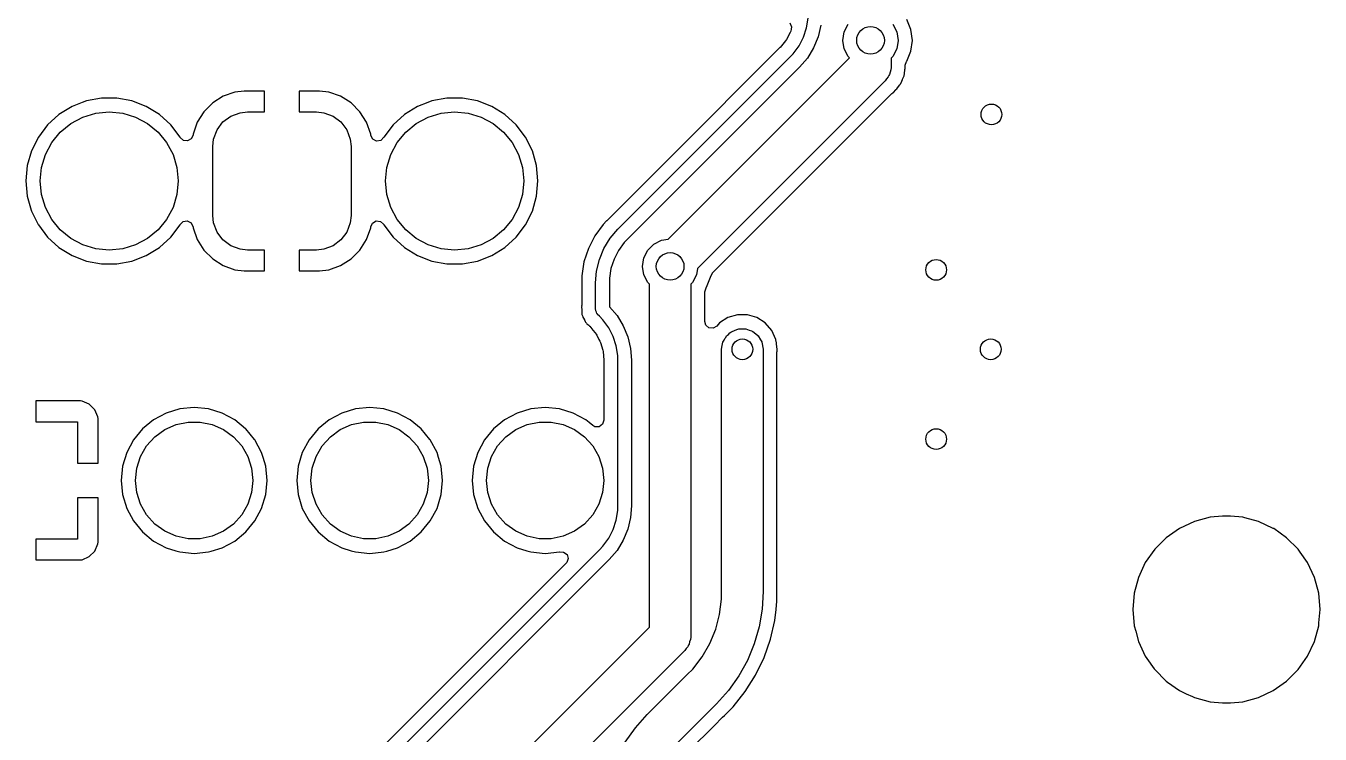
# Model space of a CAD drawing. Extents: x -114 to 114, y -62 to 23.
# Drawn here: x -3.71 to 15.03, y -15.51 to -5.26 of the extents above; entities that cross this region are included whole.
import ezdxf

# ---------------------------------------------------------------- set-up
doc = ezdxf.new("R2010")
doc.units = 0
doc.layers.add('BLACK', color=7, linetype='CONTINUOUS')

msp = doc.modelspace()

# ---------------------------------------------------------------- linework, layer by layer
at = {"layer": 'BLACK', "linetype": 'CONTINUOUS'}
for p, q in [((7.35207, -5.21057), (7.37589, -5.26692)), ((7.59226, -5.28448), (7.61442, -5.14456)), ((8.13831, -5.34085), (8.19513, -5.22934)), ((8.84234, -5.22934), (8.89916, -5.34085)), ((9.10378, -5.3077), (9.04327, -5.16162)), ((7.35608, -5.35002), (7.30064, -5.45375)), ((7.36351, -5.33209), (7.35608, -5.35002)), ((7.37199, -5.30413), (7.36351, -5.33209)), ((7.37589, -5.26692), (7.37199, -5.30413)), ((7.48418, -5.54543), (7.54849, -5.41921)), ((7.54849, -5.41921), (7.59226, -5.28448)), ((7.76059, -5.41364), (7.69454, -5.57312)), ((7.80088, -5.2458), (7.76059, -5.41364)), ((8.11873, -5.46446), (8.13831, -5.34085)), ((8.89916, -5.34085), (8.91873, -5.46446)), ((9.12442, -5.46446), (9.10378, -5.3077)), ((7.20741, -5.56997), (5.63124, -7.14615)), ((7.21067, -5.56637), (7.20741, -5.56997)), ((7.28985, -5.46989), (7.21067, -5.56637)), ((7.30064, -5.45375), (7.28985, -5.46989)), ((7.40091, -5.66004), (7.48418, -5.54543)), ((7.69454, -5.57312), (7.60435, -5.72029)), ((8.13831, -5.58806), (8.11873, -5.46446)), ((8.19513, -5.69957), (8.13831, -5.58806)), ((8.89916, -5.58806), (8.84234, -5.69957)), ((8.91873, -5.46446), (8.89916, -5.58806)), ((9.10378, -5.62122), (9.12442, -5.46446)), ((4.86251, -8.19842), (7.35082, -5.71012)), ((5.5899, -8.3414), (8.21343, -5.71787)), ((7.35082, -5.71012), (7.35085, -5.7101)), ((7.35085, -5.7101), (7.40091, -5.66004)), ((7.60435, -5.72029), (7.49225, -5.85155)), ((8.21343, -5.71787), (8.19513, -5.69957)), ((8.84234, -5.69957), (8.81873, -5.72318)), ((8.81873, -5.72318), (8.81873, -5.83684)), ((9.02154, -5.82249), (9.04031, -5.77308)), ((9.04002, -5.77292), (9.04103, -5.77118)), ((9.04031, -5.77308), (9.04002, -5.77292)), ((9.04103, -5.77118), (9.04175, -5.76928)), ((9.04175, -5.76928), (9.04327, -5.7673)), ((9.04327, -5.7673), (9.10378, -5.62122)), ((7.49224, -5.85154), (5.00394, -8.33985)), ((7.49225, -5.85155), (7.49224, -5.85154)), ((7.49224, -5.85154), (7.49224, -5.85154)), ((8.78135, -5.97526), (8.7738, -5.99477)), ((8.79317, -5.95801), (8.78135, -5.97526)), ((8.80111, -5.92428), (8.79317, -5.95801)), ((8.81363, -5.89196), (8.80111, -5.92428)), ((8.81682, -5.85745), (8.81363, -5.89196)), ((8.81841, -5.85069), (8.81682, -5.85745)), ((8.81873, -5.83684), (8.81783, -5.84654)), ((8.81783, -5.84654), (8.81841, -5.85069)), ((8.98217, -6.02688), (9.0039, -5.97929)), ((9.0039, -5.97929), (9.00497, -5.97186)), ((9.00497, -5.97186), (9.0102, -5.95135)), ((9.0102, -5.95135), (9.01282, -5.94432)), ((9.01282, -5.94432), (9.01656, -5.89211)), ((9.01656, -5.89211), (9.01693, -5.88863)), ((9.01693, -5.88863), (9.01923, -5.87263)), ((9.01923, -5.85649), (9.01936, -5.85296)), ((9.01923, -5.87263), (9.01923, -5.85649)), ((9.01936, -5.85296), (9.02055, -5.83625)), ((9.02055, -5.83625), (9.02154, -5.82249)), ((8.73087, -6.04897), (6.01417, -8.76567)), ((8.75045, -6.02038), (8.73087, -6.04897)), ((8.7738, -5.99477), (8.75045, -6.02038)), ((8.84986, -6.21898), (8.88414, -6.17942)), ((8.88414, -6.17942), (8.88651, -6.17687)), ((8.88651, -6.17687), (8.89795, -6.16543)), ((8.89795, -6.16543), (8.90763, -6.1525)), ((8.90763, -6.1525), (8.90985, -6.14975)), ((8.90985, -6.14975), (8.94411, -6.11021)), ((8.94411, -6.11021), (8.94723, -6.10338)), ((8.94723, -6.10338), (8.95803, -6.08518)), ((8.95803, -6.08518), (8.96021, -6.08226)), ((8.96021, -6.08226), (8.96253, -6.07917)), ((8.96253, -6.07917), (8.98082, -6.03013)), ((8.98082, -6.03013), (8.98217, -6.02688)), ((-2.88914, -6.36332), (-3.0374, -6.42075)), ((-2.82994, -6.34038), (-2.88914, -6.36332)), ((-2.61124, -6.2995), (-2.82994, -6.34038)), ((-2.38876, -6.2995), (-2.61124, -6.2995)), ((-2.17006, -6.34038), (-2.38876, -6.2995)), ((-1.9626, -6.42075), (-2.17006, -6.34038)), ((-2.17006, -6.34038), (-2.17006, -6.34038)), ((-2.17006, -6.34038), (-2.17006, -6.34038)), ((-0.849303, -6.27466), (-1.00194, -6.37057)), ((-0.67915, -6.21512), (-0.849303, -6.27466)), ((-0.679146, -6.21512), (-0.67915, -6.21512)), ((-0.544919, -6.2), (-0.679146, -6.21512)), ((-0.250001, -6.2), (-0.544919, -6.2)), ((-0.25, -6.2), (-0.250001, -6.2)), ((-0.25, -6.5), (-0.25, -6.2)), ((0.25, -6.2), (0.25, -6.5)), ((0.250001, -6.2), (0.25, -6.2)), ((0.544918, -6.2), (0.250001, -6.2)), ((0.679145, -6.21512), (0.544918, -6.2)), ((0.679149, -6.21512), (0.679145, -6.21512)), ((0.849302, -6.27466), (0.679149, -6.21512)), ((1.00194, -6.37057), (0.849302, -6.27466)), ((2.11086, -6.36332), (1.9626, -6.42075)), ((2.17006, -6.34038), (2.11086, -6.36332)), ((2.38876, -6.2995), (2.17006, -6.34038)), ((2.61124, -6.2995), (2.38876, -6.2995)), ((2.82994, -6.34038), (2.61124, -6.2995)), ((3.0374, -6.42075), (2.82994, -6.34038)), ((2.82994, -6.34038), (2.82994, -6.34038)), ((2.82994, -6.34038), (2.82994, -6.34038)), ((6.23266, -8.83073), (8.82706, -6.23632)), ((8.82706, -6.23632), (8.84355, -6.22304)), ((8.84355, -6.22304), (8.84365, -6.22297)), ((8.84365, -6.22297), (8.84986, -6.21898)), ((-3.22656, -6.53788), (-3.39098, -6.68776)), ((-3.0374, -6.42075), (-3.22656, -6.53787)), ((-3.22656, -6.53787), (-3.22656, -6.53788)), ((-2.88268, -6.57612), (-2.69509, -6.51921)), ((-2.69509, -6.51921), (-2.5, -6.5)), ((-2.5, -6.5), (-2.30491, -6.51921)), ((-2.30491, -6.51921), (-2.11732, -6.57612)), ((-1.77344, -6.53788), (-1.9626, -6.42075)), ((-1.60902, -6.68776), (-1.77344, -6.53788)), ((-1.12943, -6.49805), (-1.22534, -6.6507)), ((-1.00194, -6.37057), (-1.12943, -6.49805)), ((-0.739624, -6.56116), (-0.606283, -6.51143)), ((-0.606283, -6.51143), (-0.5, -6.5)), ((-0.5, -6.5), (-0.25, -6.5)), ((0.25, -6.5), (0.5, -6.5)), ((0.5, -6.5), (0.606283, -6.51143)), ((0.606283, -6.51143), (0.739624, -6.56116)), ((1.12942, -6.49805), (1.00194, -6.37057)), ((1.00194, -6.37057), (1.00194, -6.37057)), ((1.22534, -6.6507), (1.12942, -6.49805)), ((1.77344, -6.53788), (1.60902, -6.68776)), ((1.9626, -6.42075), (1.77344, -6.53787)), ((1.77344, -6.53787), (1.77344, -6.53788)), ((2.11732, -6.57612), (2.30491, -6.51921)), ((2.30491, -6.51921), (2.5, -6.5)), ((2.5, -6.5), (2.69509, -6.51921)), ((2.69509, -6.51921), (2.88268, -6.57612)), ((3.22656, -6.53788), (3.0374, -6.42075)), ((3.39098, -6.68776), (3.22656, -6.53788)), ((-3.39098, -6.68776), (-3.52506, -6.86531)), ((-3.20711, -6.79289), (-3.05557, -6.66853)), ((-3.05557, -6.66853), (-2.88268, -6.57612)), ((-2.11732, -6.57612), (-1.94443, -6.66853)), ((-1.94443, -6.66853), (-1.79289, -6.79289)), ((-1.47494, -6.86531), (-1.60902, -6.68776)), ((-1.22534, -6.6507), (-1.28488, -6.82085)), ((-0.938839, -6.76038), (-0.853553, -6.64645)), ((-0.853553, -6.64645), (-0.739624, -6.56116)), ((0.739624, -6.56116), (0.853553, -6.64645)), ((0.853553, -6.64645), (0.938839, -6.76038)), ((1.28487, -6.82085), (1.22534, -6.6507)), ((1.60902, -6.68776), (1.47494, -6.86531)), ((1.79289, -6.79289), (1.94443, -6.66853)), ((1.94443, -6.66853), (2.11732, -6.57612)), ((2.88268, -6.57612), (3.05557, -6.66853)), ((3.05557, -6.66853), (3.20711, -6.79289)), ((3.52506, -6.86531), (3.39098, -6.68776)), ((-3.52506, -6.86532), (-3.62423, -7.06447)), ((-3.52506, -6.86531), (-3.52506, -6.86532)), ((-3.33147, -6.94443), (-3.20711, -6.79289)), ((-1.79289, -6.79289), (-1.66853, -6.94443)), ((-1.47494, -6.86532), (-1.47494, -6.86531)), ((-1.47349, -6.86823), (-1.47494, -6.86532)), ((-1.47494, -6.86532), (-1.47494, -6.86532)), ((-1.47097, -6.87295), (-1.47349, -6.86823)), ((-1.42581, -6.91424), (-1.47097, -6.87295)), ((-1.36501, -6.92109), (-1.42581, -6.91424)), ((-1.3118, -6.89089), (-1.36501, -6.92109)), ((-1.28649, -6.83519), (-1.3118, -6.89089)), ((-1.28488, -6.82086), (-1.28649, -6.83519)), ((-1.28488, -6.82085), (-1.28488, -6.82086)), ((-1, -7), (-0.988573, -6.89372)), ((-0.988573, -6.89372), (-0.938839, -6.76038)), ((0.938839, -6.76038), (0.988573, -6.89372)), ((0.988573, -6.89372), (1, -7)), ((1.28488, -6.82085), (1.28487, -6.82085)), ((1.28649, -6.83518), (1.28488, -6.82085)), ((1.28723, -6.84048), (1.28649, -6.83518)), ((1.31551, -6.89474), (1.28723, -6.84048)), ((1.37027, -6.92202), (1.31551, -6.89474)), ((1.43062, -6.91189), (1.37027, -6.92202)), ((1.47348, -6.86824), (1.43062, -6.91189)), ((1.47493, -6.86532), (1.47348, -6.86824)), ((1.47494, -6.86531), (1.47493, -6.86532)), ((1.66853, -6.94443), (1.79289, -6.79289)), ((3.20711, -6.79289), (3.33147, -6.94443)), ((3.62423, -7.06447), (3.52506, -6.86531)), ((-3.62423, -7.06447), (-3.68511, -7.27846)), ((-3.62423, -7.06447), (-3.62423, -7.06447)), ((-3.48079, -7.30491), (-3.42388, -7.11732)), ((-3.42388, -7.11732), (-3.33147, -6.94443)), ((-1.66853, -6.94443), (-1.57612, -7.11732)), ((-1.57612, -7.11732), (-1.51921, -7.30491)), ((-1, -8), (-1, -7)), ((1, -7), (1, -8)), ((1.51921, -7.30491), (1.57612, -7.11732)), ((1.57612, -7.11732), (1.66853, -6.94443)), ((3.33147, -6.94443), (3.42388, -7.11732)), ((3.42388, -7.11732), (3.48079, -7.30491)), ((3.68511, -7.27846), (3.62423, -7.06447)), ((-3.68511, -7.27846), (-3.70564, -7.5)), ((-3.5, -7.5), (-3.48079, -7.30491)), ((-1.51921, -7.30491), (-1.5, -7.5)), ((1.5, -7.5), (1.51921, -7.30491)), ((3.48079, -7.30491), (3.5, -7.5)), ((3.70564, -7.5), (3.68511, -7.27846)), ((5.63124, -7.14615), (4.70105, -8.07634)), ((-3.70564, -7.5), (-3.68511, -7.72154)), ((-3.48079, -7.69509), (-3.5, -7.5)), ((-1.5, -7.5), (-1.51921, -7.69509)), ((1.51921, -7.69509), (1.5, -7.5)), ((3.5, -7.5), (3.48079, -7.69509)), ((3.68511, -7.72154), (3.70564, -7.5)), ((-3.68511, -7.72154), (-3.62781, -7.92295)), ((-3.42388, -7.88268), (-3.48079, -7.69509)), ((-1.51921, -7.69509), (-1.57612, -7.88268)), ((1.57612, -7.88268), (1.51921, -7.69509)), ((3.48079, -7.69509), (3.42388, -7.88268)), ((3.62423, -7.93553), (3.68511, -7.72154)), ((-3.62781, -7.92295), (-3.62423, -7.93553)), ((-3.62423, -7.93553), (-3.527, -8.1308)), ((-3.33147, -8.05557), (-3.42388, -7.88268)), ((-1.57612, -7.88268), (-1.66853, -8.05557)), ((-0.988573, -8.10628), (-1, -8)), ((1, -8), (0.988573, -8.10628)), ((1.66853, -8.05557), (1.57612, -7.88268)), ((3.42388, -7.88268), (3.33147, -8.05557)), ((3.52506, -8.13469), (3.62423, -7.93553)), ((-3.527, -8.1308), (-3.52506, -8.13469)), ((-3.52506, -8.13469), (-3.39098, -8.31224)), ((-3.20711, -8.20711), (-3.33147, -8.05557)), ((-3.05557, -8.33147), (-3.20711, -8.20711)), ((-1.79289, -8.20711), (-1.94443, -8.33147)), ((-1.66853, -8.05557), (-1.79289, -8.20711)), ((-1.60902, -8.31224), (-1.47494, -8.13469)), ((-1.47494, -8.13469), (-1.47349, -8.13178)), ((-1.47349, -8.13178), (-1.47254, -8.1308)), ((-1.47254, -8.1308), (-1.47253, -8.1308)), ((-1.47253, -8.1308), (-1.43063, -8.08811)), ((-1.47253, -8.1308), (-1.47253, -8.1308)), ((-1.43063, -8.08811), (-1.37029, -8.07798)), ((-1.37029, -8.07798), (-1.31552, -8.10525)), ((-1.31552, -8.10525), (-1.28724, -8.1595)), ((-1.28724, -8.1595), (-1.28649, -8.16481)), ((-1.28649, -8.16481), (-1.28488, -8.17914)), ((-1.28488, -8.17914), (-1.28488, -8.17915)), ((-1.28488, -8.17915), (-1.22534, -8.3493)), ((-0.938839, -8.23962), (-0.988573, -8.10628)), ((-0.853553, -8.35355), (-0.938839, -8.23962)), ((0.938839, -8.23962), (0.853553, -8.35355)), ((0.988573, -8.10628), (0.938839, -8.23962)), ((1.22534, -8.3493), (1.28487, -8.17915)), ((1.28487, -8.17915), (1.28488, -8.17914)), ((1.28488, -8.17914), (1.28649, -8.16482)), ((1.28649, -8.16482), (1.31179, -8.10911)), ((1.31179, -8.10911), (1.36501, -8.07891)), ((1.36501, -8.07891), (1.42581, -8.08576)), ((1.42581, -8.08576), (1.47097, -8.12704)), ((1.47097, -8.12704), (1.47349, -8.13177)), ((1.47349, -8.13177), (1.47494, -8.13469)), ((1.47494, -8.13469), (1.60902, -8.31224)), ((1.79289, -8.20711), (1.66853, -8.05557)), ((1.94443, -8.33147), (1.79289, -8.20711)), ((3.20711, -8.20711), (3.05557, -8.33147)), ((3.33147, -8.05557), (3.20711, -8.20711)), ((3.39098, -8.31224), (3.52506, -8.13469)), ((4.64837, -8.12902), (4.52805, -8.29462)), ((4.69938, -8.07801), (4.64837, -8.12902)), ((4.69941, -8.07798), (4.69938, -8.07801)), ((4.70105, -8.07634), (4.69941, -8.07798)), ((4.70105, -8.07634), (4.70105, -8.07634)), ((4.75041, -8.32968), (4.86251, -8.19844)), ((4.86251, -8.19844), (4.86251, -8.19842)), ((-3.39098, -8.31224), (-3.22656, -8.46212)), ((-2.88268, -8.42388), (-3.05557, -8.33147)), ((-2.69509, -8.48078), (-2.88268, -8.42388)), ((-2.11732, -8.42388), (-2.30491, -8.48078)), ((-1.94443, -8.33147), (-2.11732, -8.42388)), ((-1.77344, -8.46212), (-1.60902, -8.31224)), ((-1.22534, -8.3493), (-1.12943, -8.50194)), ((-0.739624, -8.43884), (-0.853553, -8.35355)), ((0.853553, -8.35355), (0.739624, -8.43884)), ((1.12942, -8.50194), (1.22534, -8.3493)), ((1.60902, -8.31224), (1.77344, -8.46212)), ((2.11732, -8.42388), (1.94443, -8.33147)), ((2.30491, -8.48078), (2.11732, -8.42388)), ((2.88268, -8.42388), (2.69509, -8.48078)), ((3.05557, -8.33147), (2.88268, -8.42388)), ((3.22656, -8.46212), (3.39098, -8.31224)), ((4.52805, -8.29463), (4.43511, -8.47702)), ((4.52805, -8.29462), (4.52805, -8.29463)), ((4.66023, -8.47685), (4.75041, -8.32968)), ((4.95385, -8.38993), (4.87058, -8.50454)), ((5.00394, -8.33985), (4.95385, -8.38993)), ((5.00394, -8.33985), (5.00393, -8.33985)), ((5.00393, -8.33985), (5.00394, -8.33985)), ((5.29513, -8.50172), (5.38362, -8.41323)), ((5.38362, -8.41323), (5.49513, -8.35641)), ((5.49513, -8.35641), (5.5899, -8.3414)), ((-3.22656, -8.46212), (-3.0374, -8.57925)), ((-3.0374, -8.57925), (-2.82994, -8.65962)), ((-2.5, -8.5), (-2.69509, -8.48078)), ((-2.30491, -8.48078), (-2.5, -8.5)), ((-2.17006, -8.65962), (-1.9626, -8.57925)), ((-1.9626, -8.57925), (-1.77344, -8.46212)), ((-1.12943, -8.50194), (-1.00194, -8.62942)), ((-0.606283, -8.48857), (-0.739624, -8.43884)), ((-0.5, -8.5), (-0.606283, -8.48857)), ((-0.25, -8.5), (-0.5, -8.5)), ((-0.25, -8.8), (-0.25, -8.5)), ((0.5, -8.5), (0.25, -8.5)), ((0.25, -8.5), (0.25, -8.8)), ((0.606283, -8.48857), (0.5, -8.5)), ((0.739624, -8.43884), (0.606283, -8.48857)), ((1.00194, -8.62942), (1.12942, -8.50194)), ((1.77344, -8.46212), (1.9626, -8.57925)), ((1.9626, -8.57925), (2.17006, -8.65962)), ((2.5, -8.5), (2.30491, -8.48078)), ((2.69509, -8.48078), (2.5, -8.5)), ((2.82994, -8.65962), (3.0374, -8.57925)), ((3.0374, -8.57925), (3.22656, -8.46212)), ((4.43511, -8.47702), (4.37185, -8.67171)), ((4.59417, -8.63632), (4.66023, -8.47685)), ((4.87058, -8.50454), (4.80627, -8.63076)), ((5.21873, -8.73684), (5.23831, -8.61323)), ((5.23831, -8.61323), (5.29513, -8.50172)), ((-2.82994, -8.65962), (-2.61124, -8.7005)), ((-2.61124, -8.7005), (-2.38876, -8.7005)), ((-2.38876, -8.7005), (-2.17006, -8.65962)), ((-1.00194, -8.62942), (-1.00195, -8.62942)), ((-1.00195, -8.62942), (-0.849303, -8.72534)), ((-0.849303, -8.72534), (-0.67915, -8.78487)), ((-0.67915, -8.78487), (-0.679146, -8.78488)), ((-0.679146, -8.78488), (-0.544919, -8.8)), ((-0.544919, -8.8), (-0.544916, -8.8)), ((-0.544916, -8.8), (-0.250001, -8.8)), ((-0.250001, -8.8), (-0.25, -8.8)), ((0.25, -8.8), (0.250001, -8.8)), ((0.250001, -8.8), (0.544916, -8.8)), ((0.544916, -8.8), (0.544918, -8.8)), ((0.544918, -8.8), (0.679145, -8.78488)), ((0.679145, -8.78488), (0.679149, -8.78487)), ((0.679149, -8.78487), (0.849302, -8.72534)), ((0.849302, -8.72534), (1.00194, -8.62942)), ((2.17006, -8.65962), (2.38876, -8.7005)), ((2.38876, -8.7005), (2.61124, -8.7005)), ((2.61124, -8.7005), (2.82994, -8.65962)), ((4.37185, -8.67171), (4.33983, -8.87388)), ((4.55387, -8.80416), (4.59417, -8.63632)), ((4.76249, -8.76549), (4.74033, -8.90541)), ((4.80627, -8.63076), (4.76249, -8.76549)), ((5.23831, -8.86044), (5.21873, -8.73684)), ((6.01417, -8.76567), (5.99916, -8.86044)), ((4.33983, -8.87388), (4.33983, -9.29686)), ((4.54033, -8.97624), (4.55387, -8.80416)), ((4.54033, -9.36203), (4.54033, -8.97624)), ((4.74033, -8.90541), (4.74033, -8.97624)), ((4.74033, -8.97624), (4.74033, -8.97624)), ((4.74033, -8.97624), (4.74033, -9.32104)), ((5.29513, -8.97195), (5.23831, -8.86044)), ((5.31873, -8.99556), (5.29513, -8.97195)), ((5.94234, -8.97195), (5.91873, -8.99556)), ((5.99916, -8.86044), (5.94234, -8.97195)), ((6.14327, -9.03968), (6.20378, -8.8936)), ((6.20378, -8.8936), (6.20454, -8.88777)), ((6.20454, -8.88777), (6.23088, -8.83255)), ((6.23088, -8.83255), (6.23266, -8.83073)), ((5.31873, -13.9594), (5.31873, -8.99556)), ((5.91873, -8.99556), (5.91873, -14.0836)), ((6.11923, -9.10461), (6.13814, -9.04642)), ((6.11923, -9.53612), (6.11923, -9.10461)), ((6.13814, -9.04642), (6.13969, -9.04434)), ((6.13969, -9.04434), (6.14327, -9.03968)), ((4.33883, -9.31071), (4.33756, -9.31979)), ((4.33756, -9.31979), (4.33978, -9.36781)), ((4.33983, -9.29686), (4.33761, -9.31054)), ((4.33761, -9.31054), (4.33883, -9.31071)), ((4.54282, -9.3697), (4.54033, -9.36203)), ((4.74033, -9.32104), (4.84992, -9.44934)), ((4.33978, -9.36781), (4.33983, -9.3701)), ((4.33983, -9.3701), (4.33983, -9.38987)), ((4.33983, -9.38987), (4.34048, -9.39336)), ((4.34048, -9.39336), (4.34127, -9.40018)), ((4.34127, -9.40018), (4.34275, -9.43201)), ((4.34275, -9.43201), (4.34275, -9.43202)), ((4.34275, -9.43202), (4.34672, -9.44101)), ((4.34672, -9.44101), (4.35346, -9.4628)), ((4.35346, -9.4628), (4.35527, -9.47246)), ((4.35527, -9.47246), (4.37205, -9.49956)), ((4.37205, -9.49956), (4.37525, -9.50563)), ((4.37525, -9.50563), (4.3824, -9.52183)), ((4.3824, -9.52183), (4.38813, -9.53479)), ((4.38813, -9.53479), (4.38813, -9.53479)), ((4.38813, -9.53479), (4.39508, -9.54174)), ((4.39508, -9.54174), (4.40924, -9.55962)), ((4.54156, -9.37767), (4.54282, -9.3697)), ((4.55219, -9.39853), (4.54156, -9.37767)), ((4.55943, -9.42081), (4.55219, -9.39853)), ((4.56596, -9.42555), (4.55943, -9.42081)), ((4.56962, -9.43274), (4.56596, -9.42555)), ((4.5964, -9.45951), (4.56962, -9.43274)), ((4.5964, -9.45952), (4.5964, -9.45951)), ((4.64649, -9.5096), (4.5964, -9.45952)), ((4.72976, -9.62421), (4.64649, -9.5096)), ((4.84992, -9.44934), (4.94012, -9.59651)), ((6.13345, -9.58724), (6.11923, -9.53612)), ((6.4542, -9.47688), (6.33313, -9.55469)), ((6.45421, -9.47688), (6.4542, -9.47688)), ((6.5923, -9.43634), (6.45421, -9.47688)), ((6.73622, -9.43634), (6.5923, -9.43634)), ((6.5923, -9.43634), (6.5923, -9.43634)), ((6.73623, -9.43634), (6.73622, -9.43634)), ((6.87431, -9.47688), (6.73623, -9.43634)), ((6.87432, -9.47688), (6.87431, -9.47688)), ((6.87431, -9.47688), (6.87431, -9.47688)), ((6.87431, -9.47688), (6.87431, -9.47688)), ((6.99539, -9.55469), (6.87432, -9.47688)), ((4.40924, -9.55962), (4.41441, -9.56798)), ((4.41441, -9.56798), (4.43984, -9.58718)), ((4.43984, -9.58718), (4.44502, -9.59169)), ((4.44502, -9.59169), (4.45292, -9.59958)), ((4.45292, -9.59958), (4.45618, -9.60318)), ((4.45618, -9.60318), (4.50204, -9.65906)), ((4.50204, -9.65906), (4.53544, -9.69976)), ((4.53544, -9.69976), (4.54622, -9.71589)), ((4.54622, -9.71589), (4.55593, -9.73404)), ((4.55593, -9.73404), (4.58818, -9.79438)), ((4.79408, -9.75043), (4.72976, -9.62421)), ((4.94012, -9.59651), (5.00618, -9.75598)), ((6.1797, -9.62731), (6.13345, -9.58724)), ((6.24066, -9.63254), (6.1797, -9.62731)), ((6.29305, -9.60095), (6.24066, -9.63254)), ((6.33313, -9.55469), (6.29305, -9.60095)), ((6.33313, -9.55469), (6.33313, -9.55469)), ((6.43445, -9.744), (6.4624, -9.72055)), ((6.4624, -9.72055), (6.48347, -9.69743)), ((6.48347, -9.69743), (6.4994, -9.6895)), ((6.4994, -9.6895), (6.51426, -9.67703)), ((6.51426, -9.67703), (6.55211, -9.66325)), ((6.55211, -9.66325), (6.58216, -9.64829)), ((6.58216, -9.64829), (6.597, -9.64691)), ((6.597, -9.64691), (6.61217, -9.64139)), ((6.61217, -9.64139), (6.65656, -9.64139)), ((6.65656, -9.64139), (6.69194, -9.63812)), ((6.69194, -9.63812), (6.70346, -9.64139)), ((6.70346, -9.64139), (6.71636, -9.64139)), ((6.71636, -9.64139), (6.76253, -9.6582)), ((6.76253, -9.6582), (6.79798, -9.66829)), ((6.79798, -9.66829), (6.80518, -9.67372)), ((6.80518, -9.67372), (6.81426, -9.67703)), ((6.81426, -9.67703), (6.85657, -9.71253)), ((6.85657, -9.71253), (6.88596, -9.73473)), ((6.88596, -9.73473), (6.88914, -9.73986)), ((6.88914, -9.73986), (6.89407, -9.744)), ((7.08964, -9.66346), (6.99539, -9.55469)), ((6.99539, -9.55469), (6.99539, -9.55469)), ((6.99539, -9.55469), (6.99539, -9.55469)), ((7.08964, -9.66347), (7.08964, -9.66346)), ((7.08964, -9.66346), (7.08964, -9.66346)), ((7.14943, -9.79438), (7.08964, -9.66347)), ((4.58818, -9.79438), (4.60168, -9.81963)), ((4.60168, -9.81963), (4.60911, -9.83756)), ((4.60911, -9.83756), (4.64325, -9.95012)), ((4.83786, -9.88516), (4.79408, -9.75043)), ((4.86003, -10.0251), (4.83786, -9.88516)), ((5.00618, -9.75598), (5.04648, -9.92382)), ((5.04648, -9.92382), (5.06003, -10.0959)), ((6.36426, -9.93684), (6.36937, -9.88171)), ((6.36937, -9.88171), (6.37783, -9.85986)), ((6.37783, -9.85986), (6.38235, -9.83423)), ((6.38235, -9.83423), (6.3988, -9.80575)), ((6.3988, -9.80575), (6.4092, -9.77891)), ((6.4092, -9.77891), (6.4231, -9.76365)), ((6.4231, -9.76365), (6.43445, -9.744)), ((6.89407, -9.744), (6.92678, -9.80065)), ((6.92678, -9.80065), (6.944, -9.82846)), ((6.944, -9.82846), (6.94456, -9.83144)), ((6.94456, -9.83144), (6.94617, -9.83423)), ((6.94617, -9.83423), (6.96426, -9.93684)), ((7.15429, -9.82823), (7.14943, -9.79438)), ((7.14943, -9.79438), (7.14943, -9.79438)), ((7.15558, -9.83718), (7.15429, -9.82823)), ((7.15898, -9.86083), (7.15558, -9.83718)), ((7.16991, -9.93684), (7.15898, -9.86083)), ((4.64325, -9.95012), (4.64704, -9.96915)), ((4.64704, -9.96915), (4.65926, -10.0932)), ((4.65926, -10.0932), (4.6595, -10.098)), ((4.6595, -10.098), (4.6595, -10.9639)), ((4.86, -10.0959), (4.86003, -10.0958)), ((4.86, -12.2008), (4.86, -10.0959)), ((4.86003, -10.0958), (4.86003, -10.0251)), ((5.06003, -10.0959), (5.06, -10.0959)), ((5.06, -10.0959), (5.06, -10.0959)), ((5.06, -10.0959), (5.06, -10.0959)), ((5.06, -10.0959), (5.06, -12.2008)), ((6.36426, -13.4416), (6.36426, -9.93684)), ((6.96426, -9.93684), (6.96426, -9.93684)), ((6.96426, -9.93684), (6.96426, -13.4416)), ((7.16476, -9.97971), (7.16577, -9.96562)), ((7.16476, -13.3757), (7.16476, -9.97971)), ((7.16577, -9.96562), (7.16991, -9.93684)), ((7.16991, -9.93684), (7.16991, -9.93684)), ((-3.56, -10.685), (-3.56, -10.985)), ((-2.9152, -10.685), (-3.56, -10.685)), ((-3.56, -10.685), (-3.56, -10.685)), ((-2.89013, -10.6879), (-2.9152, -10.685)), ((-2.78752, -10.7332), (-2.89013, -10.6879)), ((-2.70821, -10.8125), (-2.78752, -10.7332)), ((-2.66291, -10.9151), (-2.70821, -10.8125)), ((-1.67395, -10.8598), (-1.85645, -10.9573)), ((-1.47593, -10.7997), (-1.67395, -10.8598)), ((-1.27, -10.7794), (-1.47593, -10.7997)), ((-1.47593, -10.7997), (-1.47593, -10.7997)), ((-1.06407, -10.7997), (-1.27, -10.7794)), ((-1.27, -10.7794), (-1.27, -10.7794)), ((-0.866046, -10.8598), (-1.06407, -10.7997)), ((-1.06407, -10.7997), (-1.06407, -10.7997)), ((-0.683548, -10.9573), (-0.866046, -10.8598)), ((0.866045, -10.8598), (0.683547, -10.9573)), ((1.06407, -10.7997), (0.866045, -10.8598)), ((1.27, -10.7794), (1.06407, -10.7997)), ((1.06407, -10.7997), (1.06407, -10.7997)), ((1.47593, -10.7997), (1.27, -10.7794)), ((1.27, -10.7794), (1.27, -10.7794)), ((1.67395, -10.8598), (1.47593, -10.7997)), ((1.47593, -10.7997), (1.47593, -10.7997)), ((1.85645, -10.9573), (1.67395, -10.8598)), ((3.40604, -10.8598), (3.22355, -10.9573)), ((3.60406, -10.7997), (3.40604, -10.8598)), ((3.60407, -10.7997), (3.60406, -10.7997)), ((3.81, -10.7794), (3.60407, -10.7997)), ((4.01593, -10.7997), (3.81, -10.7794)), ((3.81, -10.7794), (3.81, -10.7794)), ((4.21395, -10.8598), (4.01593, -10.7997)), ((4.01593, -10.7997), (4.01593, -10.7997)), ((4.39645, -10.9573), (4.21395, -10.8598)), ((-3.56, -10.985), (-2.96, -10.985)), ((-2.96, -10.985), (-2.96, -11.585)), ((-2.66, -10.9402), (-2.66291, -10.9151)), ((-2.66, -11.585), (-2.66, -10.9402)), ((-2.66, -10.9402), (-2.66, -10.9402)), ((-1.85645, -10.9573), (-2.0164, -11.0886)), ((-1.695, -11.0989), (-1.53266, -11.0266)), ((-1.53266, -11.0266), (-1.35885, -10.9897)), ((-1.35885, -10.9897), (-1.18115, -10.9897)), ((-1.18115, -10.9897), (-1.00734, -11.0266)), ((-1.00734, -11.0266), (-0.845, -11.0989)), ((-0.526795, -11.086), (-0.683548, -10.9573)), ((0.683547, -10.9573), (0.523595, -11.0886)), ((0.845, -11.0989), (1.00734, -11.0266)), ((1.00734, -11.0266), (1.18115, -10.9897)), ((1.18115, -10.9897), (1.35885, -10.9897)), ((1.35885, -10.9897), (1.53266, -11.0266)), ((1.53266, -11.0266), (1.695, -11.0989)), ((2.0132, -11.086), (1.85645, -10.9573)), ((3.22355, -10.9573), (3.06359, -11.0886)), ((3.385, -11.0989), (3.54734, -11.0266)), ((3.54734, -11.0266), (3.72115, -10.9897)), ((3.72115, -10.9897), (3.89885, -10.9897)), ((3.89885, -10.9897), (4.07266, -11.0266)), ((4.07266, -11.0266), (4.235, -11.0989)), ((4.44659, -10.9985), (4.39645, -10.9573)), ((4.4977, -11.0404), (4.44659, -10.9985)), ((4.52991, -11.058), (4.4977, -11.0404)), ((4.64059, -11.0221), (4.59109, -11.058)), ((4.6595, -10.9639), (4.64059, -11.0221)), ((-2.01641, -11.0886), (-2.14768, -11.2485)), ((-2.0164, -11.0886), (-2.01641, -11.0886)), ((-1.95766, -11.3354), (-1.83876, -11.2033)), ((-1.83876, -11.2033), (-1.695, -11.0989)), ((-0.845, -11.0989), (-0.701239, -11.2033)), ((-0.701239, -11.2033), (-0.582336, -11.3354)), ((-0.52359, -11.0886), (-0.526795, -11.086)), ((-0.523586, -11.0886), (-0.52359, -11.0886)), ((-0.397533, -11.2422), (-0.523586, -11.0886)), ((0.523585, -11.0886), (0.392316, -11.2485)), ((0.523595, -11.0886), (0.523585, -11.0886)), ((0.582336, -11.3354), (0.701239, -11.2033)), ((0.701239, -11.2033), (0.845, -11.0989)), ((1.695, -11.0989), (1.83876, -11.2033)), ((1.83876, -11.2033), (1.95766, -11.3354)), ((2.01641, -11.0886), (2.0132, -11.086)), ((2.14247, -11.2422), (2.01641, -11.0886)), ((2.01641, -11.0886), (2.01641, -11.0886)), ((3.06358, -11.0886), (2.93232, -11.2485)), ((3.06359, -11.0886), (3.06358, -11.0886)), ((3.12234, -11.3354), (3.24124, -11.2033)), ((3.24124, -11.2033), (3.385, -11.0989)), ((4.235, -11.0989), (4.37876, -11.2033)), ((4.37876, -11.2033), (4.49766, -11.3354)), ((4.59109, -11.058), (4.52991, -11.058)), ((-2.14768, -11.2485), (-2.24523, -11.431)), ((-2.04651, -11.4893), (-1.95766, -11.3354)), ((-0.582336, -11.3354), (-0.493486, -11.4893)), ((-0.392315, -11.2486), (-0.397533, -11.2422)), ((-0.294768, -11.431), (-0.392315, -11.2486)), ((0.392316, -11.2485), (0.294768, -11.431)), ((0.493486, -11.4893), (0.582336, -11.3354)), ((1.95766, -11.3354), (2.04651, -11.4893)), ((2.14769, -11.2486), (2.14247, -11.2422)), ((2.24523, -11.431), (2.14769, -11.2486)), ((2.93232, -11.2485), (2.83477, -11.431)), ((3.03349, -11.4893), (3.12234, -11.3354)), ((4.49766, -11.3354), (4.58651, -11.4893)), ((-2.96, -11.585), (-2.66, -11.585)), ((-2.66, -11.585), (-2.66, -11.585)), ((-2.24523, -11.431), (-2.3053, -11.6291)), ((-2.10142, -11.6583), (-2.04651, -11.4893)), ((-0.493486, -11.4893), (-0.438575, -11.6583)), ((-0.272577, -11.5042), (-0.294768, -11.431)), ((-0.2347, -11.6291), (-0.272577, -11.5042)), ((0.294768, -11.431), (0.234699, -11.6291)), ((0.438575, -11.6583), (0.493486, -11.4893)), ((2.04651, -11.4893), (2.10142, -11.6583)), ((2.26742, -11.5042), (2.24523, -11.431)), ((2.3053, -11.6291), (2.26742, -11.5042)), ((2.83477, -11.431), (2.7747, -11.6291)), ((2.97857, -11.6583), (3.03349, -11.4893)), ((4.58651, -11.4893), (4.64142, -11.6583)), ((-2.3053, -11.6291), (-2.32558, -11.835)), ((-2.3053, -11.6291), (-2.3053, -11.6291)), ((-2.12, -11.835), (-2.10142, -11.6583)), ((-0.438575, -11.6583), (-0.42, -11.835)), ((-0.234699, -11.6291), (-0.2347, -11.6291)), ((-0.214417, -11.835), (-0.234699, -11.6291)), ((0.234698, -11.6291), (0.214417, -11.835)), ((0.234699, -11.6291), (0.234698, -11.6291)), ((0.42, -11.835), (0.438575, -11.6583)), ((2.10142, -11.6583), (2.12, -11.835)), ((2.32558, -11.835), (2.3053, -11.6291)), ((2.3053, -11.6291), (2.3053, -11.6291)), ((2.7747, -11.6291), (2.75442, -11.835)), ((2.7747, -11.6291), (2.7747, -11.6291)), ((2.96, -11.835), (2.97857, -11.6583)), ((4.64142, -11.6583), (4.66, -11.835)), ((-2.32558, -11.835), (-2.32558, -11.835)), ((-2.32558, -11.835), (-2.3053, -12.0409)), ((-2.10142, -12.0117), (-2.12, -11.835)), ((-0.42, -11.835), (-0.438575, -12.0117)), ((-0.234699, -12.0409), (-0.214417, -11.835)), ((-0.214417, -11.835), (-0.214417, -11.835)), ((0.214417, -11.835), (0.214417, -11.835)), ((0.214417, -11.835), (0.234698, -12.0409)), ((0.438575, -12.0117), (0.42, -11.835)), ((2.12, -11.835), (2.10142, -12.0117)), ((2.3053, -12.0409), (2.32558, -11.835)), ((2.32558, -11.835), (2.32558, -11.835)), ((2.75442, -11.835), (2.75442, -11.835)), ((2.75442, -11.835), (2.7747, -12.0409)), ((2.97857, -12.0117), (2.96, -11.835)), ((4.66, -11.835), (4.64142, -12.0117)), ((-2.66, -12.085), (-2.96, -12.085)), ((-2.96, -12.085), (-2.96, -12.685)), ((-2.66, -12.7298), (-2.66, -12.085)), ((-2.66, -12.085), (-2.66, -12.085)), ((-2.3053, -12.0409), (-2.3053, -12.0409)), ((-2.3053, -12.0409), (-2.24523, -12.239)), ((-2.04651, -12.1807), (-2.10142, -12.0117)), ((-0.438575, -12.0117), (-0.493486, -12.1807)), ((-0.294768, -12.239), (-0.2347, -12.0409)), ((-0.2347, -12.0409), (-0.234699, -12.0409)), ((0.234698, -12.0409), (0.234699, -12.0409)), ((0.234699, -12.0409), (0.294768, -12.239)), ((0.493486, -12.1807), (0.438575, -12.0117)), ((2.10142, -12.0117), (2.04651, -12.1807)), ((2.24523, -12.239), (2.3053, -12.0409)), ((2.3053, -12.0409), (2.3053, -12.0409)), ((2.7747, -12.0409), (2.7747, -12.0409)), ((2.7747, -12.0409), (2.83477, -12.239)), ((3.03349, -12.1807), (2.97857, -12.0117)), ((4.64142, -12.0117), (4.58651, -12.1807)), ((-2.24523, -12.239), (-2.14768, -12.4215)), ((-1.95766, -12.3346), (-2.04651, -12.1807)), ((-1.83876, -12.4667), (-1.95766, -12.3346)), ((-0.582336, -12.3346), (-0.701239, -12.4667)), ((-0.493486, -12.1807), (-0.582336, -12.3346)), ((-0.392315, -12.4215), (-0.294768, -12.239)), ((0.294768, -12.239), (0.392316, -12.4215)), ((0.582336, -12.3346), (0.493486, -12.1807)), ((0.701239, -12.4667), (0.582336, -12.3346)), ((1.95766, -12.3346), (1.83876, -12.4667)), ((2.04651, -12.1807), (1.95766, -12.3346)), ((2.14769, -12.4215), (2.24523, -12.239)), ((2.83477, -12.239), (2.93232, -12.4215)), ((3.12234, -12.3346), (3.03349, -12.1807)), ((3.24124, -12.4667), (3.12234, -12.3346)), ((4.49766, -12.3346), (4.37876, -12.4667)), ((4.58651, -12.1807), (4.49766, -12.3346)), ((4.83783, -12.4115), (4.86, -12.2716)), ((4.86, -12.2716), (4.86, -12.2008)), ((4.86, -12.2008), (4.86, -12.2008)), ((5.06, -12.2008), (5.04645, -12.3729)), ((5.06, -12.2008), (5.06, -12.2008)), ((5.06, -12.2008), (5.06, -12.2008)), ((13.611, -12.3523), (13.4346, -12.3677)), ((13.7289, -12.3523), (13.611, -12.3523)), ((13.611, -12.3523), (13.611, -12.3523)), ((13.729, -12.3523), (13.7289, -12.3523)), ((13.9054, -12.3677), (13.729, -12.3523)), ((-2.14768, -12.4215), (-2.10369, -12.4751)), ((-2.10369, -12.4751), (-2.01641, -12.5814)), ((-1.695, -12.5711), (-1.83876, -12.4667)), ((-0.701239, -12.4667), (-0.845, -12.5711)), ((-0.52359, -12.5814), (-0.392315, -12.4215)), ((0.392316, -12.4215), (0.436307, -12.4751)), ((0.436307, -12.4751), (0.52359, -12.5814)), ((0.845, -12.5711), (0.701239, -12.4667)), ((1.83876, -12.4667), (1.695, -12.5711)), ((2.01641, -12.5814), (2.14769, -12.4215)), ((2.93232, -12.4215), (2.97631, -12.4751)), ((2.97631, -12.4751), (3.06359, -12.5814)), ((3.385, -12.5711), (3.24124, -12.4667)), ((4.37876, -12.4667), (4.235, -12.5711)), ((4.72973, -12.6725), (4.79405, -12.5463)), ((4.79405, -12.5463), (4.83783, -12.4115)), ((5.00615, -12.5407), (4.94009, -12.7002)), ((5.04645, -12.3729), (5.00615, -12.5407)), ((12.9922, -12.5288), (12.7986, -12.6643)), ((13.2063, -12.4289), (12.9922, -12.5287)), ((12.9922, -12.5287), (12.9922, -12.5288)), ((13.4346, -12.3677), (13.2063, -12.4289)), ((13.9369, -12.3762), (13.9054, -12.3677)), ((13.9054, -12.3677), (13.9054, -12.3677)), ((13.9054, -12.3677), (13.9054, -12.3677)), ((14.1336, -12.4289), (13.9369, -12.3762)), ((14.3478, -12.5287), (14.1336, -12.4289)), ((14.1336, -12.4289), (14.1336, -12.4289)), ((14.3478, -12.5288), (14.3478, -12.5287)), ((14.3536, -12.5328), (14.3478, -12.5288)), ((14.3478, -12.5288), (14.3478, -12.5288)), ((14.3478, -12.5288), (14.3478, -12.5288)), ((14.5414, -12.6643), (14.3536, -12.5328)), ((-2.96, -12.685), (-3.56, -12.685)), ((-3.56, -12.685), (-3.56, -12.985)), ((-2.66291, -12.7549), (-2.66, -12.7298)), ((-2.66, -12.7298), (-2.66, -12.7298)), ((-2.01641, -12.5814), (-2.0164, -12.5814)), ((-2.0164, -12.5814), (-1.85645, -12.7127)), ((-1.85645, -12.7127), (-1.85645, -12.7127)), ((-1.85645, -12.7127), (-1.85645, -12.7127)), ((-1.85645, -12.7127), (-1.67395, -12.8102)), ((-1.53266, -12.6434), (-1.695, -12.5711)), ((-1.35885, -12.6803), (-1.53266, -12.6434)), ((-1.18115, -12.6803), (-1.35885, -12.6803)), ((-1.00734, -12.6434), (-1.18115, -12.6803)), ((-0.845, -12.5711), (-1.00734, -12.6434)), ((-0.866046, -12.8102), (-0.68355, -12.7127)), ((-0.68355, -12.7127), (-0.52359, -12.5814)), ((0.52359, -12.5814), (0.523595, -12.5814)), ((0.523595, -12.5814), (0.683547, -12.7127)), ((0.683547, -12.7127), (0.683548, -12.7127)), ((0.683548, -12.7127), (0.68355, -12.7127)), ((0.68355, -12.7127), (0.866046, -12.8102)), ((1.00734, -12.6434), (0.845, -12.5711)), ((1.18115, -12.6803), (1.00734, -12.6434)), ((1.35885, -12.6803), (1.18115, -12.6803)), ((1.53266, -12.6434), (1.35885, -12.6803)), ((1.695, -12.5711), (1.53266, -12.6434)), ((1.67395, -12.8102), (1.85645, -12.7127)), ((1.85645, -12.7127), (2.01641, -12.5814)), ((3.06359, -12.5814), (3.06359, -12.5814)), ((3.06359, -12.5814), (3.22355, -12.7127)), ((3.22355, -12.7127), (3.22355, -12.7127)), ((3.22355, -12.7127), (3.22355, -12.7127)), ((3.22355, -12.7127), (3.40605, -12.8102)), ((3.54734, -12.6434), (3.385, -12.5711)), ((3.72115, -12.6803), (3.54734, -12.6434)), ((3.89885, -12.6803), (3.72115, -12.6803)), ((4.07266, -12.6434), (3.89885, -12.6803)), ((4.235, -12.5711), (4.07266, -12.6434)), ((4.64646, -12.7871), (4.72973, -12.6725)), ((4.94009, -12.7002), (4.84989, -12.8473)), ((12.7986, -12.6643), (12.6315, -12.8314)), ((14.7085, -12.8314), (14.5414, -12.6643)), ((14.5414, -12.6643), (14.5414, -12.6643)), ((14.5414, -12.6643), (14.5414, -12.6643)), ((-2.78752, -12.9368), (-2.70821, -12.8575)), ((-2.70821, -12.8575), (-2.66291, -12.7549)), ((-1.67395, -12.8102), (-1.536, -12.8521)), ((-1.536, -12.8521), (-1.47593, -12.8703)), ((-1.47593, -12.8703), (-1.47593, -12.8703)), ((-1.47593, -12.8703), (-1.27, -12.8906)), ((-1.27, -12.8906), (-1.06407, -12.8703)), ((-1.27, -12.8906), (-1.27, -12.8906)), ((-1.27, -12.8906), (-1.27, -12.8906)), ((-1.06407, -12.8703), (-1.02179, -12.8575)), ((-1.06407, -12.8703), (-1.06407, -12.8703)), ((-1.02179, -12.8575), (-0.866046, -12.8102)), ((0.866046, -12.8102), (1.004, -12.8521)), ((1.004, -12.8521), (1.06407, -12.8703)), ((1.06407, -12.8703), (1.06407, -12.8703)), ((1.06407, -12.8703), (1.27, -12.8906)), ((1.27, -12.8906), (1.47593, -12.8703)), ((1.27, -12.8906), (1.27, -12.8906)), ((1.27, -12.8906), (1.27, -12.8906)), ((1.3, -16.1336), (4.5964, -12.8372)), ((1.47593, -12.8703), (1.51821, -12.8575)), ((1.47593, -12.8703), (1.47593, -12.8703)), ((1.51821, -12.8575), (1.67395, -12.8102)), ((3.40605, -12.8102), (3.544, -12.8521)), ((3.544, -12.8521), (3.60406, -12.8703)), ((3.60406, -12.8703), (3.60407, -12.8703)), ((3.60407, -12.8703), (3.81, -12.8906)), ((3.81, -12.8906), (4.01593, -12.8703)), ((3.81, -12.8906), (3.81, -12.8906)), ((3.81, -12.8906), (3.81, -12.8906)), ((4.01593, -12.8703), (4.01637, -12.8702)), ((4.01593, -12.8703), (4.01593, -12.8703)), ((4.01593, -12.8703), (4.01593, -12.8703)), ((4.01637, -12.8702), (4.01658, -12.8702)), ((4.01658, -12.8702), (4.0207, -12.8694)), ((4.0207, -12.8694), (4.02088, -12.8703)), ((4.02088, -12.8703), (4.07754, -12.8714)), ((4.07754, -12.8714), (4.12633, -12.9083)), ((4.12633, -12.9083), (4.14409, -12.9668)), ((4.59637, -12.8372), (4.64646, -12.7871)), ((4.5964, -12.8372), (4.59637, -12.8372)), ((4.5964, -12.8372), (4.5964, -12.8372)), ((4.5964, -12.8372), (4.5964, -12.8372)), ((4.84989, -12.8473), (4.73789, -12.9785)), ((12.6315, -12.8314), (12.4959, -13.025)), ((14.7379, -12.8734), (14.7085, -12.8314)), ((14.7085, -12.8314), (14.7085, -12.8314)), ((14.7085, -12.8314), (14.7085, -12.8314)), ((14.8438, -13.0247), (14.7379, -12.8734)), ((-3.56, -12.985), (-3.56, -12.985)), ((-3.56, -12.985), (-2.91521, -12.985)), ((-2.91521, -12.985), (-2.89013, -12.9821)), ((-2.91521, -12.985), (-2.91521, -12.985)), ((-2.89013, -12.9821), (-2.78752, -12.9368)), ((4.73782, -12.9786), (1.3, -16.4164)), ((4.11512, -13.0349), (1.46625, -15.6838)), ((4.12405, -13.0247), (4.11512, -13.0349)), ((4.14409, -12.9668), (4.12405, -13.0247)), ((4.73789, -12.9785), (4.73782, -12.9786)), ((12.4959, -13.025), (12.3961, -13.2391)), ((14.844, -13.025), (14.8438, -13.0247)), ((14.9439, -13.2391), (14.844, -13.025)), ((14.844, -13.025), (14.844, -13.025)), ((12.3961, -13.2391), (12.3349, -13.4674)), ((15.005, -13.4674), (14.9439, -13.2391)), ((14.9439, -13.2391), (14.9439, -13.2391)), ((6.36426, -13.5531), (6.36426, -13.4416)), ((6.36426, -13.4416), (6.36426, -13.4416)), ((6.96426, -13.4416), (6.9498, -13.6991)), ((6.96426, -13.4416), (6.96426, -13.4416)), ((7.16476, -13.4416), (7.16476, -13.3757)), ((7.16476, -13.582), (7.16476, -13.4416)), ((12.3349, -13.4674), (12.3143, -13.7028)), ((15.0256, -13.7028), (15.005, -13.4674)), ((15.005, -13.4674), (15.005, -13.4674)), ((15.005, -13.4674), (15.005, -13.4674)), ((6.33518, -13.774), (6.36426, -13.5531)), ((7.15116, -13.7028), (7.16476, -13.582)), ((6.2775, -13.9893), (6.33518, -13.774)), ((6.9498, -13.6991), (6.9066, -13.9534)), ((7.07083, -14.1349), (7.13332, -13.8611)), ((7.13332, -13.8611), (7.15116, -13.7028)), ((12.3143, -13.7028), (12.3143, -13.7028)), ((12.3143, -13.7028), (12.3349, -13.9382)), ((15.0085, -13.8984), (15.0256, -13.7028)), ((15.0256, -13.7028), (15.0256, -13.7028)), ((1.15936, -18.1187), (5.31873, -13.9594)), ((6.19222, -14.1951), (6.2775, -13.9893)), ((6.9066, -13.9534), (6.8352, -14.2013)), ((12.3349, -13.9382), (12.3349, -13.9382)), ((12.3349, -13.9382), (12.3349, -13.9382)), ((12.3349, -13.9382), (12.3564, -14.0184)), ((12.3564, -14.0184), (12.3961, -14.1665)), ((14.9439, -14.1665), (15.005, -13.9382)), ((15.005, -13.9382), (15.0085, -13.8984)), ((15.005, -13.9382), (15.005, -13.9382)), ((5.88135, -14.2221), (5.8738, -14.2416)), ((5.89317, -14.2048), (5.88135, -14.2221)), ((5.90111, -14.1711), (5.89317, -14.2048)), ((5.91363, -14.1387), (5.90111, -14.1711)), ((5.91682, -14.1042), (5.91363, -14.1387)), ((5.91841, -14.0975), (5.91682, -14.1042)), ((5.91873, -14.0836), (5.91783, -14.0933)), ((5.91783, -14.0933), (5.91841, -14.0975)), ((6.0808, -14.3881), (6.19222, -14.1951)), ((6.8352, -14.2013), (6.7365, -14.4396)), ((6.97807, -14.4), (7.07083, -14.1349)), ((12.3961, -14.1665), (12.4959, -14.3806)), ((14.844, -14.3806), (14.9439, -14.1665)), ((5.83087, -14.2958), (1.47765, -18.649)), ((5.85045, -14.2672), (5.83087, -14.2958)), ((5.8738, -14.2416), (5.85045, -14.2672)), ((5.94514, -14.5649), (6.0808, -14.3881)), ((6.85622, -14.6531), (6.97807, -14.4)), ((12.4959, -14.3806), (12.4959, -14.3806)), ((12.4959, -14.3806), (12.4959, -14.3806)), ((12.4959, -14.3806), (12.4959, -14.3806)), ((12.4959, -14.3806), (12.517, -14.4107)), ((12.517, -14.4107), (12.6218, -14.5603)), ((14.7085, -14.5742), (14.844, -14.3806)), ((5.86651, -14.6436), (5.94514, -14.5649)), ((6.7365, -14.4396), (6.61174, -14.6653)), ((12.6218, -14.5603), (12.6315, -14.5742)), ((12.6315, -14.5742), (12.7986, -14.7413)), ((14.5414, -14.7413), (14.7085, -14.5742)), ((5.28797, -15.2221), (5.86634, -14.6437)), ((5.86634, -14.6437), (5.86651, -14.6436)), ((6.61174, -14.6653), (6.46249, -14.8757)), ((6.7068, -14.8909), (6.85622, -14.6531)), ((12.7986, -14.7413), (12.7986, -14.7413)), ((12.7986, -14.7413), (12.7986, -14.7413)), ((12.7986, -14.7413), (12.8172, -14.7543)), ((12.8172, -14.7543), (12.9921, -14.8768)), ((14.3478, -14.8768), (14.5414, -14.7413)), ((6.46249, -14.8757), (6.29063, -15.068)), ((6.5317, -15.1105), (6.7068, -14.8909)), ((12.9921, -14.8768), (12.9922, -14.8768)), ((12.9922, -14.8768), (12.9922, -14.8768)), ((12.9922, -14.8768), (12.9922, -14.8768)), ((12.9922, -14.8768), (13.0892, -14.9221)), ((13.0892, -14.9221), (13.1798, -14.9643)), ((13.1798, -14.9643), (13.2063, -14.9767)), ((13.2063, -14.9767), (13.2063, -14.9767)), ((13.2063, -14.9767), (13.4346, -15.0379)), ((13.9054, -15.0379), (14.1336, -14.9767)), ((14.1336, -14.9767), (14.3478, -14.8768)), ((6.29061, -15.068), (5.71223, -15.6463)), ((6.29063, -15.068), (6.29061, -15.068)), ((6.29061, -15.068), (6.29061, -15.068)), ((6.29061, -15.068), (6.29061, -15.068)), ((6.4324, -15.2098), (6.5317, -15.1105)), ((13.4346, -15.0379), (13.4346, -15.0379)), ((13.4346, -15.0379), (13.4346, -15.0379)), ((13.4346, -15.0379), (13.611, -15.0533)), ((13.611, -15.0533), (13.611, -15.0533)), ((13.611, -15.0533), (13.729, -15.0533)), ((13.729, -15.0533), (13.9054, -15.0379)), ((13.9054, -15.0379), (13.9054, -15.0379)), ((13.9054, -15.0379), (13.9054, -15.0379)), ((5.11611, -15.4144), (5.28794, -15.2221)), ((5.28794, -15.2221), (5.28797, -15.2221)), ((6.25347, -15.3887), (6.37868, -15.2634)), ((6.37868, -15.2634), (6.3787, -15.2634)), ((6.3787, -15.2634), (6.40408, -15.238)), ((6.40408, -15.238), (6.40414, -15.238)), ((6.40414, -15.238), (6.4324, -15.2098)), ((6.4324, -15.2098), (6.4324, -15.2098)), ((4.96685, -15.6248), (5.11611, -15.4144)), ((5.9006, -15.7415), (6.25347, -15.3887))]:
    msp.add_line(p, q, dxfattribs=at)
at = {"layer": 'BLACK'}
for centre, radius in [((8.51873, -5.46446), 0.2), ((10.2687, -6.53684), 0.15), ((5.61873, -8.73684), 0.2), ((9.46873, -8.78684), 0.15), ((6.66426, -9.93684), 0.15), ((10.2587, -9.93684), 0.15), ((9.46873, -11.2368), 0.15)]:
    msp.add_circle(centre, radius, dxfattribs=at)

doc.saveas('drawing.dxf')
